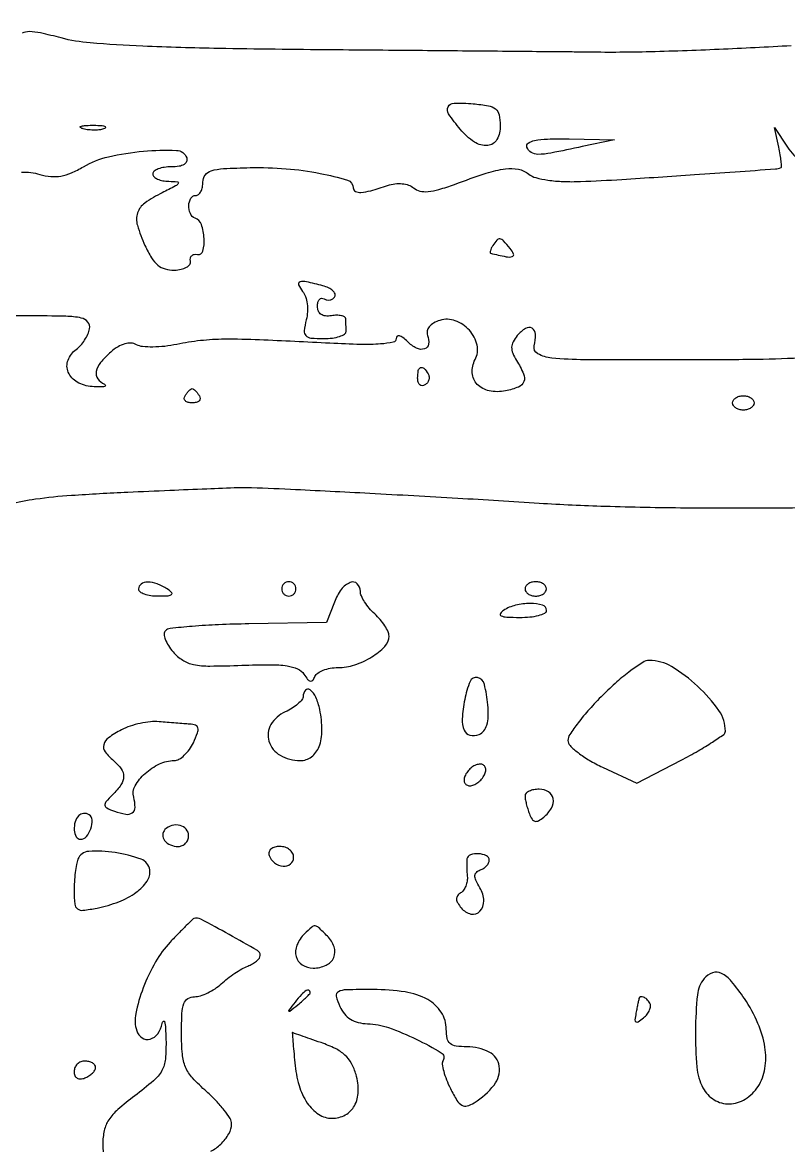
# Model space of a CAD drawing. Extents: x 0 to 5034, y 0 to 2560.
# Drawn here: x 568.8 to 675.8, y 2134.2 to 2291.2 of the extents above; entities that cross this region are included whole.
import ezdxf

# ---------------------------------------------------------------- set-up
doc = ezdxf.new("R2010")
doc.units = 0

msp = doc.modelspace()

# ---------------------------------------------------------------- linework, layer by layer
for points in [[(676.193788, 2287.915069, -0.002225), (666.110349, 2287.41075, -0.005523), (655.912143, 2287.058998, -0.00979), (647.5, 2287.026589, 0.00166), (645.332508, 2287.053484, 0.000045), (635.834375, 2287.138959, 0.000093), (624.670505, 2287.236335, 0.000064), (612, 2287.342865, -0.002155), (596.187996, 2287.541948, -0.006799), (585.591369, 2287.865233, -0.00889), (578.247019, 2288.320254, -0.044493), (574.185994, 2289.011432, 0.009502), (571.308618, 2289.711018, 0.052022), (569.721358, 2289.895251, 0.110774), (568.73399, 2289.685784, 0.147947)], [(568.655988, 2270.259801, -0.038859), (569.943048, 2270.199395, -0.0387), (571.207074, 2269.940612, 0.048097), (572.745621, 2269.655587, 0.065202), (574.156095, 2269.716503, 0.058775), (575.609947, 2270.151614, 0.031039), (577.29115, 2271.006181, -0.076614), (580.810096, 2272.409241, -0.035144), (585.701993, 2273.179682, -0.029495), (590.288573, 2273.303446, -0.309447), (591.726751, 2272.25, -0.179881), (591.717646, 2271.731538, -0.16891), (591.37241, 2271.328395, -0.096254), (590.653383, 2271.077245, -0.036047), (589.583333, 2271, 0.036866), (588.593992, 2270.926954, 0.055541), (587.758854, 2270.70625, 0.072835), (587.187599, 2270.383143, 0.231675), (587, 2270, 0.208441), (587.167405, 2269.615883, 0.080714), (587.660938, 2269.287061, 0.061754), (588.388626, 2269.059334, 0.042481), (589.25, 2268.97723, -0.020511), (590.431143, 2268.916777, -0.548499), (590.550738, 2268.684374, -0.142107), (590.168301, 2268.320628, -0.004968), (588.322541, 2267.387459, 0.038912), (585.870243, 2265.930957, 0.16149), (584.860141, 2264.565323, 0.153361), (584.838739, 2262.823114, 0.034074), (585.901976, 2260, 0.029362), (586.809144, 2258.286953, 0.081966), (587.691993, 2257.258348, 0.106923), (588.708296, 2256.722899, 0.074371), (590, 2256.562691, 0.046059), (590.940739, 2256.67338, 0.074619), (591.693601, 2256.95516, 0.106651), (592.149751, 2257.354909, 0.214771), (592.25, 2257.812691, -0.106305), (592.251856, 2258.245735, -0.151556), (592.440625, 2258.57779, -0.144751), (592.792236, 2258.75443, -0.094135), (593.25, 2258.75, 0.399652), (594.005943, 2259.227121, 0.078966), (594.163913, 2260.98227, 0.064375), (593.774657, 2262.938516, 0.226971), (592.904602, 2263.833333, -0.204569), (592.239171, 2264.461522, -0.11063), (592.022423, 2265.587045, -0.124985), (592.314022, 2266.605722, -0.26691), (593, 2267, 0.180742), (593.381684, 2267.142632, 0.091435), (593.70625, 2267.549633, 0.071398), (593.9261, 2268.155165, 0.051475), (594, 2268.871093, -0.158818), (594.318686, 2269.849091, -0.162465), (595.149744, 2270.440725, -0.060826), (596.87068, 2270.745095, -0.007968), (600.591097, 2270.885107, -0.025179), (605.614979, 2270.741051, -0.028825), (610.373912, 2270.086673, -0.024588), (614.190978, 2269.138607, -0.330885), (615, 2268.04994, 0.285185), (615.301327, 2267.564606, 0.133556), (616.056094, 2267.416304, 0.051984), (617.450403, 2267.663406, 0.011161), (619.797988, 2268.393706, -0.04966), (620.819256, 2268.627104, -0.05493), (621.831773, 2268.642993, -0.060034), (622.736807, 2268.446321, -0.089946), (623.43954, 2268.050177, 0.117429), (624.320318, 2267.614963, 0.078284), (625.448079, 2267.537137, 0.050316), (626.973258, 2267.827134, 0.016575), (629.141552, 2268.549515, -0.00981), (633.591428, 2270.099202, -0.044563), (636.263476, 2270.714798, -0.083026), (638.089303, 2270.663102, -0.125337), (639.519186, 2269.984077, 0.108776), (640.488558, 2269.4843, 0.029333), (642.193626, 2269.137466, 0.026506), (644.334134, 2268.946396, 0.018393), (646.763439, 2268.948224, 0.006562), (652.530892, 2269.240639, 0.00135), (662.693751, 2269.917261, 0.000206), (673.9853, 2270.704333, 0.080709), (674.769052, 2270.888731, 0.323887), (674.855659, 2271.029293, 0.009177), (674.786398, 2271.775127, 0.015366), (674.656223, 2272.687768, 0.009543), (674.450286, 2273.75), (673.862467, 2276.5), (675.662851, 2273.75, 0.100032), (677.636053, 2271.751637, 0.132951)], [(677.345842, 2244.261565, -0.008246), (670.605111, 2244.061066, -0.003311), (661.383369, 2244, -0.001311), (647.338329, 2244.036824, -0.022314), (642.724627, 2244.267073, -0.1015), (640.781154, 2244.861436, -0.344614), (640.289489, 2245.999004, 0.069571), (640.476136, 2247.588924, 0.258457), (639.985881, 2248.429691, 0.283779), (639.063662, 2248.41496, 0.077424), (637.923471, 2247.407788, 0.051164), (637.338721, 2246.535366, 0.11441), (637.134377, 2245.768513, 0.106907), (637.282534, 2244.956242, 0.04123), (637.810164, 2243.932368, -0.034979), (638.796338, 2242.075969, -0.194892), (638.833282, 2240.971269, -0.215245), (638.096345, 2240.219671, -0.043076), (636.25, 2239.678478, -0.099259), (634.013705, 2239.675882, -0.15244), (632.326748, 2240.595849, -0.177926), (631.621811, 2242.187978, -0.139915), (632.024233, 2244.04528, 0.180842), (632.297509, 2246.078887, 0.126972), (631.226903, 2248.151348, 0.123141), (629.255187, 2249.489669, 0.166157), (627.115604, 2249.536691, 0.052028), (626.229648, 2249.150264, 0.091461), (625.619164, 2248.638489, 0.121079), (625.335829, 2248.051534, 0.144787), (625.384005, 2247.441683, -0.126474), (625.524457, 2246.223557, -0.290261), (624.952972, 2245.547559, -0.197079), (623.842553, 2245.64238, -0.077917), (622.58062, 2246.562237, 0.029939), (621.941378, 2247.129191, 0.099129), (621.441799, 2247.381746, 0.256863), (621.137257, 2247.309668, 0.211977), (621, 2247.000459, -0.355291), (620.578036, 2246.481592, -0.033352), (618.829922, 2246.23775, -0.024005), (616.056948, 2246.171422, -0.006833), (611.75, 2246.334092, 0.001891), (601.89688, 2246.803812, 0.012741), (597.007105, 2246.893668, 0.024724), (593.643496, 2246.703275, 0.02555), (590.352323, 2246.182037, -0.023825), (588.656284, 2245.907428, -0.025963), (586.989892, 2245.805709, -0.026648), (585.567158, 2245.868679, -0.10354), (584.730147, 2246.131142, 0.111532), (583.960899, 2246.35907, 0.085687), (583.087002, 2246.266933, 0.068953), (582.132529, 2245.847898, 0.040791), (581.127824, 2245.110861, 0.041315), (579.690877, 2243.640081, 0.125235), (579.096937, 2242.385016, 0.205797), (579.315074, 2241.376883, 0.134885), (580.25, 2240.615219, -0.285965), (580.371127, 2240.437504, -0.37152), (580.254074, 2240.289831, -0.051955), (579.585777, 2240.232681, -0.01357), (578.508551, 2240.281886, -0.108645), (576.4283, 2240.900903, -0.167333), (575.183105, 2242.282447, -0.194318), (575.152465, 2243.975999, -0.144407), (576.300006, 2245.477419, 0.055184), (576.906076, 2246.032626, 0.036942), (577.471974, 2246.784705, 0.037098), (577.917477, 2247.605934, 0.058501), (578.158746, 2248.369573, 0.223659), (577.918477, 2249.30694, 0.169556), (576.998051, 2249.863539, 0.046968), (574.848028, 2250.109923, 0.004639), (569.640909, 2250.166965, 0.009104), (566.183926, 2250.109812, 0.013114)], [(566.995585, 2223.855493, -0.028326), (570.606774, 2224.573451, -0.01831), (575.631741, 2225.092882, -0.005157), (583.5, 2225.534565, -0.000673), (589.356089, 2225.794842, -0.000972), (594.534375, 2226.00792, -0.000497), (598.927785, 2226.175768, -0.015983), (600, 2226.181374, -0.005521), (606.223919, 2225.946147, -0.001108), (617.302513, 2225.380268, -0.001223), (629.599527, 2224.694663, -0.001532), (641, 2223.996018, 0.008746), (650.186141, 2223.566, 0.004837), (661.41633, 2223.345727, 0.004469), (673.909562, 2223.33322, 0.003884), (687, 2223.538813, -0.001544)], [(595.116675, 2133.408649, 0.075019), (596.478852, 2134.37817, 0.068736), (597.617576, 2135.829699, 0.132762), (598, 2137.244572, 0.141456), (597.791039, 2137.968401, 0.025118), (596.971875, 2139.134677, 0.025414), (595.840025, 2140.442587, 0.020495), (594.5, 2141.730667, -0.025803), (592.549624, 2143.645669, -0.084911), (591.574397, 2145.15537, -0.079963), (591.125882, 2146.9528, -0.021241), (591, 2149.914666, -0.011948), (591.065711, 2152.664169, -0.073735), (591.339052, 2154.048164, -0.169814), (591.896015, 2154.738865, -0.139842), (592.811439, 2155, 0.07626), (593.644256, 2155.127764, 0.035809), (594.660219, 2155.528894, 0.034421), (595.68606, 2156.111413, 0.040831), (596.561439, 2156.800489, -0.022478), (597.431749, 2157.538824, -0.0172), (598.44461, 2158.268347, -0.017496), (599.442047, 2158.8865, -0.038798), (600.25, 2159.269104, 0.03874), (600.919709, 2159.586149, 0.047315), (601.485937, 2159.985403, 0.054368), (601.877577, 2160.402893, 0.162619), (602, 2160.76935, 0.267503), (601.609233, 2161.447481, 0.004373), (597.654469, 2163.693575, 0.005169), (593.703962, 2165.838595, 0.199005), (592.723249, 2165.931268, 0.121048), (592.574499, 2165.842187, 0.00113), (591.661695, 2164.934172, 0.003728), (590.618489, 2163.876079, 0.002393), (589.422948, 2162.633414, 0.061173), (587.360814, 2159.858514, 0.039104), (585.651998, 2156.216814, 0.038796), (584.612246, 2152.641564, 0.132571), (584.751771, 2150.244686, 0.164609), (585.50657, 2149.247753, 0.221777), (586.608772, 2149.069913, 0.170157), (587.683973, 2149.827169, 0.107874), (588.294267, 2151.25, -0.154149), (588.465113, 2151.5656, -0.580745), (588.631254, 2151.517188, -0.043819), (588.76587, 2150.610459, -0.009105), (588.832897, 2149, -0.027496), (588.746956, 2146.280462, -0.105359), (588.25472, 2144.669309, -0.088663), (587.103723, 2143.255597, -0.016244), (584.469079, 2141.133207, 0.017993), (582.106823, 2139.216585, 0.066175), (580.839307, 2137.774415, 0.091501), (580.21026, 2136.31265, 0.05603), (580, 2134.442224, 0.029759), (580.078696, 2133.121187, 0.035841)]]:
    msp.add_lwpolyline(points, format="xyb")
for points in [[(635.546466, 2276.75, -0.129742), (635.072751, 2274.82381, -0.250714), (633.782193, 2273.977714, -0.173066), (631.918694, 2274.460963, -0.069877), (629.943562, 2276.25, -0.022855), (628.316756, 2278.391884, -0.274981), (628.249985, 2279.384482, -0.279511), (629.088319, 2279.905599, -0.02341), (631.75, 2279.810365, -0.020919), (633.882683, 2279.543665, -0.128758), (634.883513, 2279.093901, -0.174341), (635.378203, 2278.281819, -0.046289)], [(580.269032, 2276.344063, -0.06278), (579.671085, 2276.185595, -0.030339), (578.880008, 2276.127736, -0.029507), (578.036634, 2276.167106, -0.037336), (577.269032, 2276.307009, -0.087174), (576.883358, 2276.48334, -0.597527), (576.900903, 2276.643467, -0.080377), (577.431793, 2276.764444, -0.012823), (578.5, 2276.805051, -0.014395), (579.580113, 2276.787295, -0.052471), (580.257153, 2276.684921, -0.333666), (580.386009, 2276.52287, -0.31318)], [(647, 2273.818725, -0.004287), (642.614325, 2272.920276, -0.046182), (640.813434, 2272.737414, -0.145411), (639.860178, 2273.011426, -0.167274), (639.274295, 2273.75, -0.337729), (639.4588, 2274.321533, -0.104364), (640.347065, 2274.696202, -0.042606), (642.121317, 2274.885014, -0.009539), (645.166667, 2274.890434), (651.5, 2274.780869)], [(634.5, 2260, 0.024465), (634.285131, 2259.610999, 0.044078), (634.154287, 2259.271275, 0.062476), (634.115545, 2259.022916, 0.353185), (634.190983, 2258.923489, 0.009465), (636.352713, 2258.431485, 0.110428), (637.213243, 2258.444488, 0.46087), (637.398728, 2258.80783, 0.075397), (636.933363, 2259.580293, 0.015231), (635.994387, 2260.644027, 0.16301), (635.494248, 2260.913356, 0.261772), (635.059937, 2260.759111, 0.041002)], [(607.920615, 2253.595653, -0.09162), (608.331712, 2252.860698, -0.049905), (608.565713, 2251.8501, -0.046381), (608.605629, 2250.713741, -0.047115), (608.434651, 2249.595653, 0.030114), (608.150458, 2248.082856, 0.224522), (608.371815, 2247.406365, 0.185373), (609.069341, 2247.072633, 0.019922), (610.891592, 2247, 0.0305), (612.082444, 2247.072709, 0.047358), (613.086905, 2247.29375, 0.060287), (613.78522, 2247.615433, 0.260325), (614, 2248, 0.003778), (613.996693, 2248.437661, 0.002713), (613.98665, 2248.926563, 0.002739), (613.972014, 2249.391881, 0.005901), (613.954552, 2249.75, 0.249846), (613.792716, 2250.013847, 0.079102), (613.348305, 2250.187785, 0.057467), (612.706614, 2250.252415, 0.036088), (611.954552, 2250.187142, -0.061215), (611.116621, 2250.156592, -0.126743), (610.503055, 2250.372238, -0.149069), (610.131732, 2250.827013, -0.097497), (610, 2251.496159, -0.057922), (610.067403, 2252.076052, -0.124527), (610.273452, 2252.472605, -0.190874), (610.578145, 2252.626079, -0.162141), (610.930902, 2252.542705, 0.09593), (611.328736, 2252.391914, 0.09716), (611.75222, 2252.401524, 0.098642), (612.135611, 2252.56955, 0.102236), (612.419654, 2252.869998, 0.238696), (612.45296, 2253.261109, 0.114916), (612.156003, 2253.683735, 0.074577), (611.556124, 2254.077262, 0.042486), (610.738753, 2254.372655, 0.01085), (608.476483, 2254.926674, 0.122482), (607.560561, 2254.903513, 0.459159), (607.365002, 2254.489064, 0.068284)], [(625.457295, 2242.069098, -0.108373), (625.598899, 2241.665803, -0.099685), (625.565079, 2241.22714, -0.095498), (625.360589, 2240.820631, -0.090427), (625.016312, 2240.510081, -0.136093), (624.63036, 2240.397824, -0.190788), (624.298542, 2240.524436, -0.140899), (624.074611, 2240.890269, -0.067432), (624, 2241.440983, -0.039415), (624.085158, 2242.519563, -0.25701), (624.407182, 2242.933879, -0.315493), (624.86686, 2242.838655, -0.050477)], [(593.5, 2239, -0.146489), (593.602013, 2238.620597, -0.191582), (593.461189, 2238.29375, -0.134005), (593.074636, 2238.072951, -0.063222), (592.5, 2238, -0.063222), (591.925364, 2238.072951, -0.134005), (591.538811, 2238.29375, -0.191582), (591.397987, 2238.620597, -0.146489), (591.5, 2239, -0.025622), (591.764631, 2239.382847, -0.032351), (592.048689, 2239.70625, -0.033983), (592.313296, 2239.937141, -0.163822), (592.5, 2240, -0.163822), (592.686704, 2239.937141, -0.033983), (592.951311, 2239.70625, -0.032351), (593.235369, 2239.382847, -0.025622)], [(671, 2238, -0.148195), (670.884432, 2237.618646, -0.098894), (670.559375, 2237.29375, -0.082425), (670.073457, 2237.074694, -0.064853), (669.5, 2237, -0.064853), (668.926543, 2237.074694, -0.082425), (668.440625, 2237.29375, -0.098894), (668.115568, 2237.618646, -0.148195), (668, 2238, -0.148195), (668.115568, 2238.381354, -0.098894), (668.440625, 2238.70625, -0.082425), (668.926543, 2238.925306, -0.064853), (669.5, 2239, -0.064853), (670.073457, 2238.925306, -0.082425), (670.559375, 2238.70625, -0.098894), (670.884432, 2238.381354, -0.148195)], [(585, 2212, 0.242407), (585.19699, 2211.617555, 0.069028), (585.807812, 2211.298248, 0.052836), (586.696678, 2211.082357, 0.03458), (587.75, 2211.015313, 0.011096), (589.150937, 2211.054211, 0.155556), (589.616929, 2211.228862, 0.461139), (589.628119, 2211.512621, 0.043106), (589, 2212, 0.05437), (587.582896, 2212.711128, 0.089354), (586.2663, 2212.948307, 0.147327), (585.363212, 2212.676305, 0.251537)], [(612.361029, 2210.145518), (611.283582, 2207.291036), (600.412496, 2207.116223, 0.006689), (596.189283, 2206.991787, 0.009979), (592.501985, 2206.759955, 0.005436), (589.424394, 2206.470988, 0.17189), (588.748879, 2206.148879, 0.219599), (588.579641, 2205.689622, 0.06823), (588.740908, 2204.952979, 0.053708), (589.173454, 2204.077923, 0.03703), (589.834656, 2203.190643, 0.072438), (591.175044, 2202.034519, 0.09392), (592.6793, 2201.434034, 0.04985), (594.953268, 2201.222175, 0.008014), (599.412474, 2201.323624, -0.008509), (603.404275, 2201.410482, -0.037222), (605.757749, 2201.246247, -0.06854), (607.226603, 2200.822366, -0.146625), (608.114033, 2200.061155, 0.028795), (608.627254, 2199.354605, 0.172697), (609.010356, 2199.1234, 0.280341), (609.33772, 2199.241296, 0.070276), (609.641374, 2199.75, -0.145457), (610.034625, 2200.229674, -0.05627), (610.803772, 2200.632812, -0.049523), (611.791184, 2200.907558, -0.043131), (612.860827, 2201, 0.07982), (615.200809, 2201.375948, 0.058543), (617.588265, 2202.486976, 0.062733), (619.417584, 2203.959652, 0.194314), (620, 2205.401716, 0.108265), (619.864417, 2206.020538, 0.035474), (619.4125, 2206.843264, 0.033425), (618.765378, 2207.712338, 0.032102), (618, 2208.5, -0.033439), (617.234645, 2209.29186, -0.034148), (616.5875, 2210.173392, -0.036283), (616.136671, 2211.01364, -0.105367), (616, 2211.654988, 0.201472), (615.551983, 2212.721715, 0.300799), (614.591535, 2212.907597, 0.135756), (613.330509, 2211.922695, 0.069346)], [(605, 2212, 0.099038), (605.076342, 2211.618362, 0.097945), (605.29375, 2211.29375, 0.097945), (605.618362, 2211.076342, 0.099038), (606, 2211, 0.099038), (606.381638, 2211.076342, 0.097945), (606.70625, 2211.29375, 0.097945), (606.923658, 2211.618362, 0.099038), (607, 2212, 0.099038), (606.923658, 2212.381638, 0.097945), (606.70625, 2212.70625, 0.097945), (606.381638, 2212.923658, 0.099038), (606, 2213, 0.099038), (605.618362, 2212.923658, 0.097945), (605.29375, 2212.70625, 0.097945), (605.076342, 2212.381638, 0.099038)], [(639, 2212, 0.148195), (639.115568, 2211.618646, 0.098894), (639.440625, 2211.29375, 0.082425), (639.926543, 2211.074694, 0.064853), (640.5, 2211, 0.064853), (641.073457, 2211.074694, 0.082425), (641.559375, 2211.29375, 0.098894), (641.884432, 2211.618646, 0.148195), (642, 2212, 0.148195), (641.884432, 2212.381354, 0.098894), (641.559375, 2212.70625, 0.082425), (641.073457, 2212.925306, 0.064853), (640.5, 2213, 0.064853), (639.926543, 2212.925306, 0.082425), (639.440625, 2212.70625, 0.098894), (639.115568, 2212.381354, 0.148195)], [(636, 2209, 0.110301), (635.563166, 2208.556075, 0.457382), (635.660575, 2208.241532, 0.091963), (636.437031, 2208.060454, 0.010406), (638.25, 2208.015313, 0.025197), (639.687043, 2208.081895, 0.040047), (640.898438, 2208.298248, 0.048007), (641.757801, 2208.614598, 0.288131), (642, 2209, 0.337172), (641.450002, 2209.722883, 0.067601), (639.739083, 2209.955264, 0.058157), (637.67551, 2209.714427, 0.08555)], [(649.857143, 2197.142857, 0.014036), (647.996947, 2195.175182, 0.018675), (646.426786, 2193.280124, 0.016163), (645.251528, 2191.641676, 0.148558), (645, 2190.813795, 0.197686), (645.291137, 2190.106207, 0.03291), (646.415893, 2189.111082, 0.031779), (647.974193, 2188.056411, 0.023361), (649.820062, 2187.084278), (654.640124, 2184.826682), (660.820062, 2188.06612, 0.009495), (663.188463, 2189.365518, 0.014541), (665.184643, 2190.589022, 0.008965), (666.773679, 2191.668868, 0.243655), (667, 2192.105726, 0.154894), (666.080992, 2195.00113, 0.051667), (663.1215, 2198.389543, 0.051695), (659.48467, 2201.133239, 0.136597), (656.371167, 2202, 0.142548), (655.458813, 2201.734496, 0.018585), (653.774209, 2200.573214, 0.020409), (651.83829, 2199.00284, 0.015768)], [(630.57095, 2196.526505, 0.028283), (630.223305, 2193.844319, 0.116903), (630.48266, 2192.241354, 0.247361), (631.293837, 2191.568235, 0.144512), (632.584805, 2191.670916, 0.133461), (633.24514, 2192.154161, 0.097012), (633.667806, 2192.965508, 0.066088), (633.853958, 2194.157943, 0.027024), (633.80278, 2195.799943, 0.040615), (633.322093, 2198.662369, 0.282714), (632.34874, 2199.610335, 0.36734), (631.31449, 2199.068026, 0.049625)], [(608, 2196.978561, -0.171894), (607.833616, 2196.508889, -0.044326), (607.265625, 2195.922566, -0.039814), (606.456991, 2195.329133, -0.031507), (605.5, 2194.818046, 0.151625), (603.505417, 2193.038496, 0.212596), (603.217884, 2190.701092, 0.191465), (604.787159, 2188.740167, 0.130111), (607.583369, 2188, 0.164358), (609.162738, 2188.533578, 0.139278), (610.223035, 2189.950514, 0.094698), (610.628229, 2192.218339, 0.046375), (610.320263, 2195.148686, 0.054651), (609.782919, 2196.846081, 0.122414), (608.959922, 2197.907821, 0.401855), (608.321675, 2197.846085, 0.17943)], [(582.617127, 2192.307377, 0.034427), (580.799504, 2191.189347, 0.175972), (580.138745, 2190.227937, 0.2277), (580.335777, 2189.225108, 0.059144), (581.5, 2188, -0.06253), (582.583616, 2186.844198, -0.164968), (582.915932, 2185.774793, -0.145698), (582.544181, 2184.63417, -0.045275), (581.377489, 2183.234632, 0.016675), (580.444927, 2182.237702, 0.209698), (580.293498, 2181.757202, 0.259077), (580.5591, 2181.381295, 0.024979), (581.627489, 2180.931192, 0.043565), (583.223558, 2180.503691, 0.203259), (584.131536, 2180.712868, 0.243695), (584.511236, 2181.469245, 0.060813), (584.320077, 2182.884025, -0.195813), (584.528466, 2184.466213, -0.079348), (585.914721, 2186.194381, -0.07326), (587.924007, 2187.540062, -0.110131), (589.972506, 2188.007802, 0.130938), (590.641237, 2188.189645, 0.056091), (591.390849, 2188.745395, 0.050202), (592.100548, 2189.553838, 0.046495), (592.655915, 2190.507802, 0.017085), (593.240185, 2191.889289, 0.140043), (593.299487, 2192.563971, 0.268505), (592.975434, 2192.937011, 0.067876), (592.155915, 2193.099193, -0.003432), (591.338652, 2193.153782, -0.001348), (590.213019, 2193.239784, -0.001334), (588.996453, 2193.339302, -0.001665), (587.867127, 2193.438507, 0.048276), (586.669318, 2193.431887, 0.027558), (585.238879, 2193.205288, 0.027301), (583.81142, 2192.815143, 0.040332)], [(631.064749, 2186.578017, 0.051981), (630.661737, 2185.974615, 0.092995), (630.486368, 2185.406747, 0.127395), (630.55242, 2184.935829, 0.157392), (630.838135, 2184.600038, 0.150925), (631.282924, 2184.484575, 0.082168), (631.839954, 2184.603052, 0.069216), (632.421349, 2184.929598, 0.057089), (632.935251, 2185.421983, 0.051981), (633.338263, 2186.025385, 0.092995), (633.513632, 2186.593253, 0.127395), (633.44758, 2187.064171, 0.157392), (633.161865, 2187.399962, 0.150925), (632.717076, 2187.515425, 0.082168), (632.160046, 2187.396948, 0.069216), (631.578651, 2187.070402, 0.057089)], [(639, 2183.081787, 0.044691), (639.041344, 2182.620167, 0.015222), (639.18118, 2181.961152, 0.014996), (639.380671, 2181.238994, 0.016726), (639.616783, 2180.556264, 0.049248), (639.988861, 2179.814289, 0.197978), (640.394324, 2179.526867, 0.187894), (640.899528, 2179.601001, 0.04392), (641.616783, 2180.096921, 0.089529), (642.693382, 2181.376426, 0.171049), (642.933664, 2182.681385, 0.21881), (642.30105, 2183.631219, 0.138987), (641, 2184, 0.043961), (640.234387, 2183.932556, 0.063754), (639.5875, 2183.730275, 0.083526), (639.149844, 2183.43274, 0.20455)], [(576.63948, 2180.306147, 0.129546), (576.135277, 2179.441138, 0.086873), (576.024079, 2178.295693, 0.106073), (576.304248, 2177.34955, 0.274485), (576.893011, 2177, 0.223243), (577.709738, 2177.383783, 0.089221), (578.332782, 2178.48658, 0.092338), (578.520017, 2179.707762, 0.251406), (578.095806, 2180.440788, 0.085976), (577.735573, 2180.585524, 0.075821), (577.331062, 2180.609483, 0.077371), (576.945359, 2180.512383, 0.096382)], [(588.693853, 2178.36052, 0.194761), (588.381568, 2177.62332, 0.172865), (588.649978, 2176.830294, 0.128462), (589.462204, 2176.217225, 0.098073), (590.559017, 2176, 0.103216), (591.108867, 2176.114729, 0.098834), (591.576711, 2176.440625, 0.096907), (591.890211, 2176.927451, 0.095012), (592, 2177.5, 0.179946), (591.664381, 2178.40236, 0.15216), (590.79511, 2178.94328, 0.132661), (589.672804, 2178.933008, 0.128822)], [(603.249533, 2174.75, 0.148607), (603.987571, 2173.708444, 0.144557), (605.18857, 2173.239654, 0.19058), (606.226912, 2173.551344, 0.229541), (606.666667, 2174.458773, 0.122762), (606.519629, 2175.048621, 0.101584), (606.105767, 2175.54897, 0.091391), (605.484783, 2175.884172, 0.078334), (604.75, 2176, 0.062196), (604.030192, 2175.910113, 0.111995), (603.502878, 2175.641243, 0.150996), (603.238703, 2175.234916, 0.150667)], [(576.527522, 2174.211126, 0.047388), (576.32395, 2173.480404, 0.014539), (576.15496, 2172.3463, 0.014407), (576.038762, 2171.059153, 0.015306), (576, 2169.793213, 0.022683), (576.083392, 2167.955941, 0.211968), (576.460155, 2167.279951, 0.19416), (577.235195, 2167.07292, 0.018721), (579.197726, 2167.389545, 0.043048), (582.2401, 2168.275732, 0.064115), (584.67352, 2169.597343, 0.08379), (586.200558, 2171.147095, 0.190963), (586.57412, 2172.71814, 0.275543), (585.349213, 2174.227682, 0.051006), (581.734691, 2175.148507, 0.051381), (578.037283, 2175.314466, 0.294761)], [(630.884846, 2174.25, 0.033549), (630.850892, 2173.852814, 0.009511), (630.8514, 2173.232273, 0.009537), (630.878755, 2172.529678, 0.009953), (630.932696, 2171.83859, -0.063022), (630.913436, 2171.152813, -0.056495), (630.725747, 2170.466169, -0.059843), (630.406859, 2169.881385, -0.099942), (629.999292, 2169.499562, 0.095656), (629.569427, 2169.103651, 0.170657), (629.43004, 2168.649357, 0.123639), (629.592228, 2168.098596, 0.040099), (630.08412, 2167.398641, 0.1635), (631.445204, 2166.556756, 0.26904), (632.70309, 2166.940118, 0.201579), (633.242588, 2168.411176, 0.12214), (632.705217, 2170.215931, -0.023164), (632.143669, 2171.278559, -0.114941), (632.003113, 2171.934938, -0.204939), (632.204117, 2172.382389, -0.099541), (632.75, 2172.713987, 0.060191), (633.227968, 2172.95539, 0.060826), (633.632812, 2173.302963, 0.066917), (633.907485, 2173.699131, 0.118702), (634, 2174.083333, 0.290905), (633.603806, 2174.706675, 0.096543), (632.504802, 2174.982549, 0.094899), (631.3704, 2174.827565, 0.280377)], [(608.2, 2163.8, 0.098432), (607.138056, 2162.211091, 0.160492), (607.018227, 2160.609142, 0.192689), (607.855563, 2159.446903, 0.142392), (609.393011, 2159, 0.106855), (611.197328, 2159.390054, 0.183432), (612.267867, 2160.467544, 0.189787), (612.333617, 2161.953473, 0.114118), (611.386082, 2163.471061, 0.008914), (610.153585, 2164.660381, 0.163141), (609.66429, 2164.882601, 0.209066), (609.193784, 2164.732239, 0.015973)], [(664.022631, 2157.527269, 0.150036), (663.082537, 2155.271568, 0.021684), (662.812061, 2150.235973, 0.02398), (663.003584, 2145.151796, 0.101878), (663.865283, 2142.25, 0.132422), (665.427071, 2140.590343, 0.145933), (667.553029, 2140.018785, 0.135022), (669.771996, 2140.694519, 0.107089), (671.565328, 2142.45936, 0.10701), (672.522895, 2144.951585, 0.077177), (672.521621, 2147.939303, 0.064767), (671.552318, 2151.262204, 0.04361), (669.653924, 2154.734341, 0.026005), (667.867631, 2157.135989, 0.105104), (666.444617, 2158.263039, 0.20082), (665.201452, 2158.342768, 0.137291)], [(606.872445, 2154.25, 0.001576), (605.99236, 2153.120493, 0.377591), (606, 2153, 0.377591), (606.120493, 2152.99236, 0.001576), (607.25, 2153.872445, 0.012436), (607.920402, 2154.425681, 0.017649), (608.485937, 2154.952641, 0.013803), (608.91885, 2155.410139, 0.184603), (609, 2155.622445, 0.307699), (608.806605, 2155.90695, 0.241985), (608.426111, 2155.869516, 0.065617), (607.76332, 2155.306759, 0.017685)], [(613.113813, 2153.649554, 0.062799), (613.764569, 2152.59516, 0.08345), (614.605805, 2151.848531, 0.080048), (615.673419, 2151.397634, 0.052908), (616.995724, 2151.219185, -0.077236), (619.936524, 2150.676175, -0.029031), (623.813632, 2149.060667, -0.022227), (627.286654, 2147.175532, -0.417684), (627.551371, 2146.08312, 0.173865), (627.44259, 2145.570957, 0.029916), (627.637898, 2144.58115, 0.029479), (628.022295, 2143.395734, 0.02256), (628.575118, 2142.149877, 0.020089), (629.481929, 2140.501404, 0.124009), (630.16373, 2139.825638, 0.205434), (630.903191, 2139.729742, 0.070612), (631.910994, 2140.176487, 0.086773), (634.674861, 2142.656694, 0.202101), (635.396099, 2145.288334, 0.248004), (633.997347, 2147.257883, 0.1173), (630.877555, 2148, -0.033025), (629.359113, 2148.100403, -0.14396), (628.544434, 2148.462272, -0.168625), (628.126807, 2149.170614, -0.049696), (628, 2150.443296, 0.143278), (627.304138, 2152.821806, 0.126361), (625.408506, 2154.588367, 0.086734), (622.233785, 2155.660716, 0.038196), (617.798933, 2156, 0.005152), (614.006356, 2155.960921, 0.111556), (612.930428, 2155.694428, 0.345191), (612.634813, 2155.068184, 0.050992)], [(654.923489, 2154.75, 0.022627), (654.879465, 2154.578838, 0.001278), (654.768639, 2154.042982, 0.001959), (654.640817, 2153.40412, 0.001435), (654.503782, 2152.694193, 0.020367), (654.366074, 2151.76469, 0.292577), (654.508535, 2151.479244, 0.295382), (654.825868, 2151.490613, 0.020624), (655.569283, 2152.057499, 0.053729), (656.06743, 2152.570492, 0.066817), (656.403198, 2153.143652, 0.080372), (656.533867, 2153.6868, 0.158628), (656.429973, 2154.113307, 0.058821), (656.014609, 2154.636426, 0.095878), (655.545492, 2154.951231, 0.167479), (655.158717, 2154.977568, 0.257983)], [(606.831892, 2145.75, 0.048166), (607.425593, 2142.604284, 0.077212), (608.579197, 2140.134125, 0.099515), (610.165917, 2138.560085, 0.146793), (612.032543, 2138, 0.125689), (613.882278, 2138.472446, 0.143134), (615.172613, 2139.760389, 0.120822), (615.700732, 2141.73364, 0.075754), (615.388955, 2144.114944, 0.054285), (614.745232, 2145.681556, 0.08328), (613.84251, 2146.833937, 0.071306), (612.505809, 2147.743995, 0.030246), (610.5, 2148.579995, -0.000123), (608.9644, 2149.113997, -0.000203), (607.667237, 2149.566029, -0.000009), (606.49609, 2149.974704, -0.045563), (606.473574, 2149.984944, 0.60383), (606.463829, 2149.978717, 0.000042), (606.567929, 2148.74714, 0.00092), (606.686254, 2147.37865, 0.000548)], [(576, 2144.531385, 0.094119), (576.106211, 2143.972145, 0.166113), (576.407358, 2143.617923, 0.151899), (576.885039, 2143.503306, 0.075244), (577.5, 2143.638374, 0.048303), (578.073796, 2143.924763, 0.053891), (578.559375, 2144.307216, 0.061199), (578.891374, 2144.723081, 0.13875), (579, 2145.106989, 0.164455), (578.884842, 2145.447641, 0.095748), (578.559375, 2145.737678, 0.076852), (578.073715, 2145.933678, 0.057609), (577.5, 2146, 0.096899), (576.927495, 2145.887999, 0.097416), (576.440625, 2145.568594, 0.098432), (576.114629, 2145.091819, 0.10122)]]:
    msp.add_lwpolyline(points, format="xyb", close=True)

doc.saveas('drawing.dxf')
